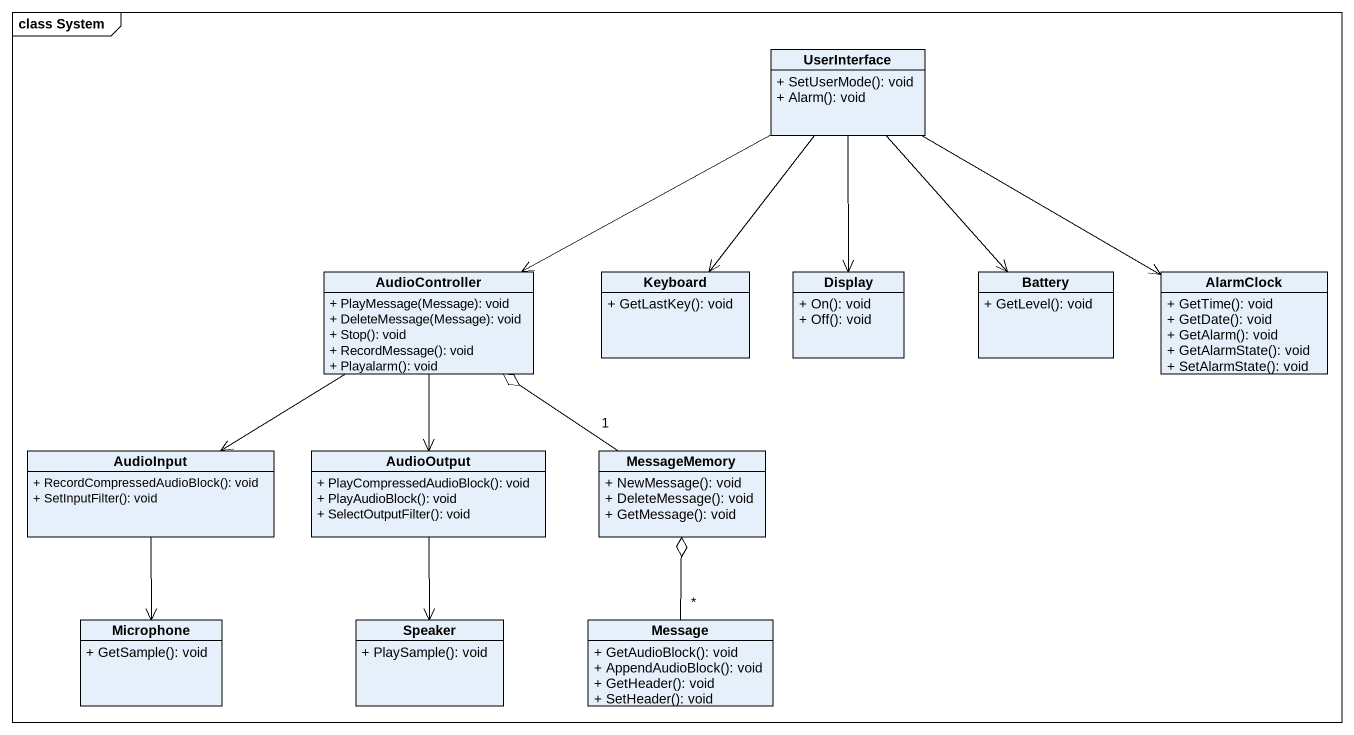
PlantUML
@startuml
mainframe class System
hide circle
hide empty members
skinparam classAttributeIconSize 0
class UserInterface {
  + SetUserMode(): void
  + Alarm(): void
}
class AudioController {
  + PlayMessage(Message): void
  + DeleteMessage(Message): void
  + Stop(): void
  + RecordMessage(): void
  + Playalarm(): void
}
class Keyboard {
  + GetLastKey(): void
}
class Display {
  + On(): void
  + Off(): void
}
class Battery {
  + GetLevel(): void
}
class AlarmClock {
  + GetTime(): void
  + GetDate(): void
  + GetAlarm(): void
  + GetAlarmState(): void
  + SetAlarmState(): void
}
class AudioInput {
  + RecordCompressedAudioBlock(): void
  + SetInputFilter(): void
}
class AudioOutput {
  + PlayCompressedAudioBlock(): void
  + PlayAudioBlock(): void
  + SelectOutputFilter(): void
}
class MessageMemory {
  + NewMessage(): void
  + DeleteMessage(): void
  + GetMessage(): void
}
class Microphone {
  + GetSample(): void
}
class Speaker {
  + PlaySample(): void
}
class Message {
  + GetAudioBlock(): void
  + AppendAudioBlock(): void
  + GetHeader(): void
  + SetHeader(): void
}
UserInterface -left-> AudioController
UserInterface --> Keyboard
UserInterface --> Display
UserInterface --> Battery
UserInterface -right-> AlarmClock
AudioController --> AudioInput
AudioController --> AudioOutput
AudioInput --> Microphone
AudioOutput --> Speaker
MessageMemory "1" -up-o AudioController
Message "*" -up-o MessageMemory
@enduml
